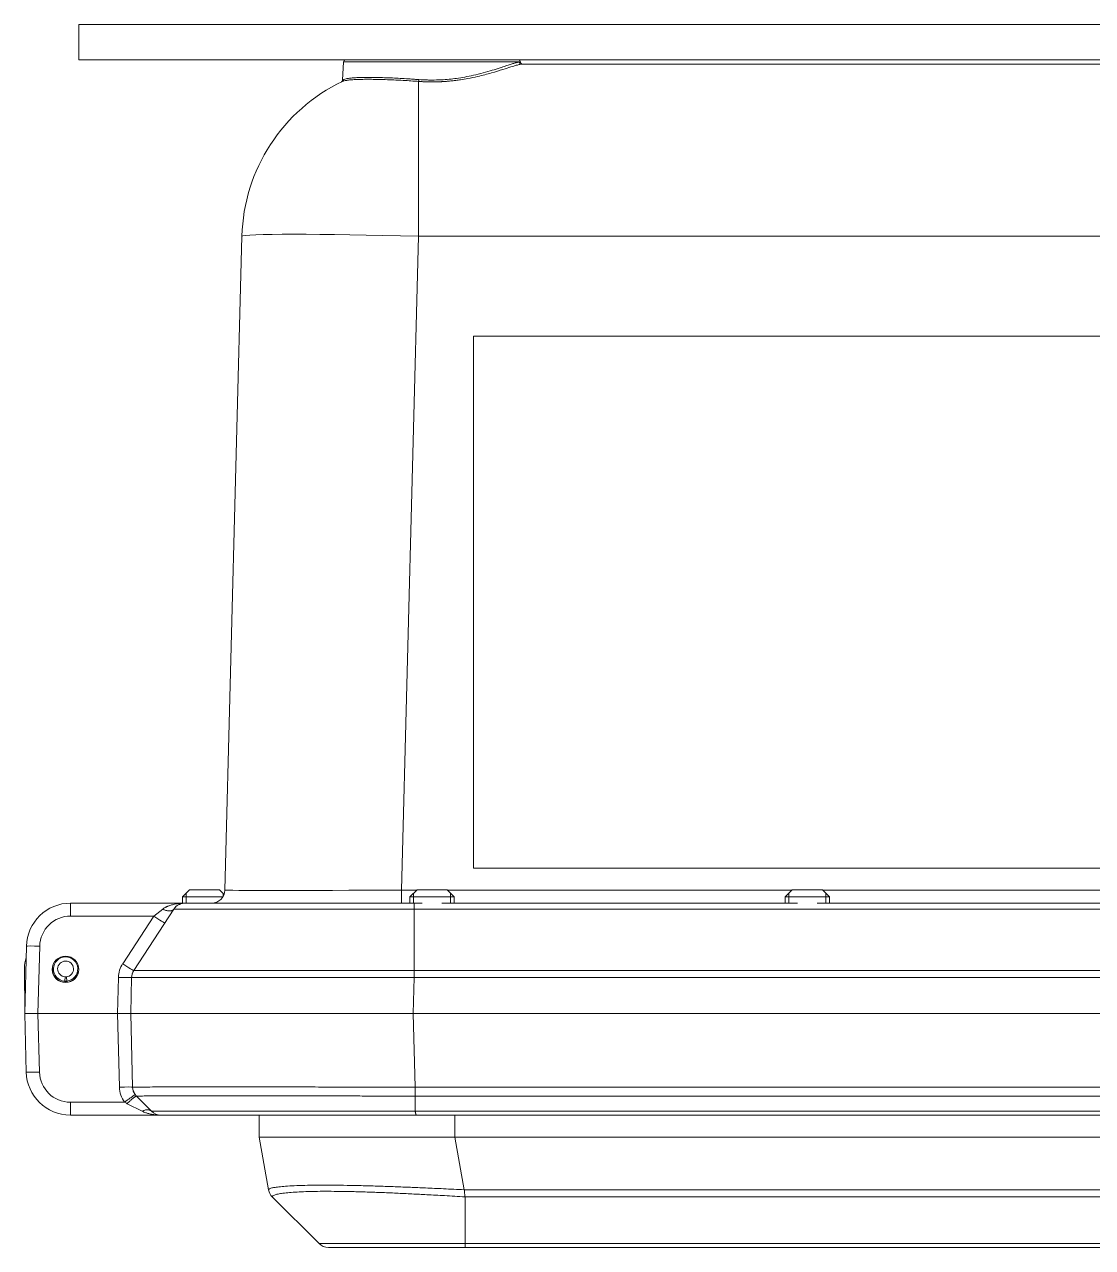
# Model space of a CAD drawing. Header units: millimetres. Extents: x -1133 to 1382, y -1174 to 1187.
# Drawn here: x -262.3 to -20.4, y -722.4 to -445.4 of the extents above; entities that cross this region are included whole.
import ezdxf

# ---------------------------------------------------------------- set-up
doc = ezdxf.new("R2010")
doc.units = ezdxf.units.MM
doc.linetypes.add('K5LT_AUXILIARY', pattern=[0])
doc.linetypes.add('K5LT_THIN', pattern=[0])

# ---------------------------------------------------------------- blocks, each defined once
blk = doc.blocks.new('U9')
at = {"color": 232, "linetype": 'K5LT_AUXILIARY', "lineweight": 18, "true_color": 0xc52b79}
for p, q in [((160.69, -516.04), (-160.63, -516.04)), ((-160.63, -516.04), (-160.63, -636.51)), ((160.69, -516.04), (160.69, -636.51)), ((160.69, -636.51), (-160.63, -636.51))]:
    blk.add_line(p, q, dxfattribs=at)
blk = doc.blocks.new('U8')
at = {"color": 7, "linetype": 'K5LT_THIN', "lineweight": 18}
for p, q in [((-250, -453.43), (-250, -445.43)), ((-250, -445.43), (250, -445.43)), ((-250, -453.43), (250, -453.43)), ((-190.24, -458.02), (-190.02, -453.91)), ((-190.24, -458.02), (-190.02, -453.91)), ((-190.02, -453.91), (-170, -453.91)), ((-170, -453.91), (-149.98, -453.91)), ((-150.2, -453.96), (-149.97, -453.96)), ((-149.97, -453.96), (-149.98, -453.91)), ((-149.97, -453.96), (-149.98, -453.91)), ((-149.7, -454.43), (149.7, -454.43)), ((-149.47, -454.43), (-149.7, -454.43)), ((-149.47, -454.43), (-149.47, -454.43)), ((-173.06, -458.33), (-173.06, -493.39)), ((-216.92, -641.51), (-213.04, -493.39)), ((-176.94, -641.51), (-173.06, -493.39)), ((-173.06, -493.39), (-7.94, -493.39)), ((-226.5, -643.03), (-224.9, -641.43)), ((-225.69, -643.03), (-225.69, -642.23)), ((-224.9, -641.43), (-218.1, -641.43)), ((-217.1, -642.44), (-218.1, -641.43)), ((-217.31, -642.23), (-217.31, -643.03)), ((-176.94, -644.43), (-176.94, -641.51)), ((-173.48, -641.51), (-176.94, -641.51)), ((-175, -643.03), (-173.4, -641.43)), ((-174.19, -643.03), (-174.19, -642.23)), ((-173.4, -641.43), (-166.6, -641.43)), ((-165, -643.03), (-166.6, -641.43)), ((-88.48, -641.51), (-166.52, -641.51)), ((-165.81, -643.03), (-165.81, -642.23)), ((-90, -643.03), (-88.4, -641.43)), ((-89.19, -643.03), (-89.19, -642.23)), ((-88.4, -641.43), (-81.6, -641.43)), ((-80, -643.03), (-81.6, -641.43)), ((-3.48, -641.51), (-81.52, -641.51)), ((-80.81, -643.03), (-80.81, -642.23)), ((-251.85, -647.35), (-251.85, -644.43)), ((-226.5, -644.43), (-251.85, -644.43)), ((-226.5, -644.48), (-226.5, -643.03)), ((-226.5, -643.03), (-217.38, -643.03)), ((-216.5, -644.43), (-225.97, -644.43)), ((-225.97, -644.43), (-174, -644.43)), ((-225.69, -644.43), (-225.69, -643.03)), ((-175, -643.03), (-165, -643.03)), ((-175, -644.43), (-175, -643.03)), ((-172.24, -644.43), (-175, -644.43)), ((-174.19, -644.43), (-174.19, -643.03)), ((-165, -644.43), (-167.76, -644.43)), ((-165.81, -644.43), (-165.81, -643.03)), ((-89.19, -644.43), (-165.81, -644.43)), ((-165, -644.43), (-165, -643.03)), ((-90, -643.03), (-80, -643.03)), ((-90, -644.43), (-90, -643.03)), ((-87.24, -644.43), (-90, -644.43)), ((-89.19, -644.43), (-89.19, -643.03)), ((-80, -644.43), (-82.76, -644.43)), ((-80.81, -644.43), (-80.81, -643.03)), ((-4.19, -644.43), (-80.81, -644.43)), ((-80, -644.43), (-80, -643.03)), ((-233.03, -647.35), (-251.85, -647.35)), ((-240.06, -658.16), (-233.03, -647.35)), ((-228.48, -645.8), (-237.55, -659.72)), ((-233.03, -647.35), (-231, -645.79)), ((-228.48, -645.79), (-228.48, -645.8)), ((-174.04, -659.72), (-174.04, -645.79)), ((174.04, -645.79), (-174.04, -645.79)), ((-261.85, -654.17), (-262.25, -669.43)), ((-258.85, -654.17), (-259.25, -669.43)), ((-262.25, -669.43), (-262.3, -659.19)), ((-253.19, -662.1), (-253.12, -661.15)), ((-252.81, -661.14), (-252.71, -662.09)), ((-241.04, -661.27), (-241.25, -669.43)), ((-238.04, -661.27), (-238.25, -669.43)), ((-238.04, -661.27), (-238.25, -669.43)), ((-174.06, -661.27), (-174.27, -669.43)), ((174.06, -661.27), (-174.06, -661.27)), ((174.04, -659.72), (-174.04, -659.72)), ((-253.19, -662.1), (-253.21, -662.35)), ((-252.71, -662.09), (-252.69, -662.34)), ((-262.25, -669.43), (-261.9, -682.69)), ((-259.25, -669.43), (-262.25, -669.43)), ((-259.25, -669.43), (-258.9, -682.69)), ((-241.25, -669.43), (-259.25, -669.43)), ((-241.25, -669.43), (-240.81, -686.1)), ((-238.25, -669.43), (-241.25, -669.43)), ((-238.25, -669.43), (-237.81, -686.1)), ((-238.25, -669.43), (-174.27, -669.43)), ((-238.25, -669.43), (-237.81, -686.1)), ((-238.25, -669.43), (-237.81, -686.1)), ((-174.27, -669.43), (-238.25, -669.43)), ((174.27, -669.43), (-174.27, -669.43)), ((-174.27, -669.43), (-173.84, -686.1)), ((174.27, -669.43), (-174.27, -669.43)), ((173.84, -686.1), (-173.84, -686.1)), ((-251.91, -689.51), (-251.91, -692.43)), ((-239.64, -689.51), (-251.91, -689.51)), ((-237.23, -687.81), (-237.21, -687.83)), ((-237.23, -687.81), (-237.21, -687.83)), ((-237.23, -687.81), (-237.21, -687.83)), ((-237.23, -687.81), (-237.21, -687.83)), ((-233.53, -691.55), (-236.94, -688.14)), ((-236.94, -688.14), (-236.94, -688.14)), ((-173.8, -688.14), (-173.8, -691.55)), ((173.8, -688.14), (-173.8, -688.14)), ((-231.41, -692.43), (-251.91, -692.43)), ((-239.06, -689.85), (-235.65, -691.55)), ((-231.41, -692.43), (-231.44, -692.43)), ((-231.41, -692.43), (-231.44, -692.43)), ((-231.43, -692.43), (-231.44, -692.43)), ((-231.43, -692.43), (-231.44, -692.43)), ((-231.41, -692.43), (-231.43, -692.43)), ((-173.57, -692.43), (-231.41, -692.43)), ((-209.12, -692.43), (-209.12, -697.43)), ((173.8, -691.55), (-173.8, -691.55)), ((173.63, -692.43), (-173.57, -692.43)), ((-164.8, -692.43), (-164.8, -697.43)), ((-209.12, -697.43), (-207.02, -709.35)), ((-209.12, -697.43), (-164.8, -697.43)), ((-164.8, -697.43), (-162.7, -709.35)), ((-164.8, -697.43), (164.8, -697.43)), ((-207.02, -709.35), (-207.02, -709.35)), ((-207.02, -709.36), (-207.02, -709.35)), ((-195.59, -721.55), (-206.18, -710.96)), ((-162.7, -709.36), (-162.7, -709.35)), ((162.7, -709.36), (-162.7, -709.36)), ((-162.53, -710.96), (-162.53, -721.55)), ((-162.53, -710.96), (-162.53, -710.96)), ((162.53, -710.96), (-162.53, -710.96)), ((-195.59, -721.55), (-195.59, -721.55)), ((-162.46, -722.43), (-193.47, -722.43)), ((-162.53, -721.55), (-162.53, -721.55)), ((162.53, -721.55), (-162.53, -721.55)), ((162.43, -722.43), (-162.46, -722.43))]:
    blk.add_line(p, q, dxfattribs=at)
blk.add_circle((-253, -659.43), 3, dxfattribs=at)
for centre, radius, start, end in [((-189.53, -453.93), 0.5, 90, 177), ((-189.53, -453.93), 0.5, 90, 177), ((-150.47, -453.93), 0.5, 3, 90), ((-150.47, -453.93), 0.5, 3, 90), ((-149.47, -453.93), 0.5, 183, 270), ((-149.47, -453.93), 0.5, 183, 270), ((-173.06, -494.43), 40, 115.5205, 178.5), ((-190.74, -458), 0.5, 295.8859, 357.0001), ((-190.74, -458), 0.5, 295.8861, 357.0003), ((-219.92, -641.43), 3, 270, 358.5), ((-251.85, -654.43), 10, 90, 178.5), ((-251.85, -654.43), 10, 90, 178.5), ((-225.97, -647.43), 3, 90, 146.9198), ((-225.97, -647.43), 3, 100.1911, 117.1168), ((-225.97, -647.43), 3, 100.1911, 117.1168), ((-251.85, -654.35), 7, 90, 178.5), ((-253.37, -659.31), 8.93, 163.0768, 179.2763), ((-252.99, -659.35), 3, 169.9889, 265.7002), ((-252.99, -659.35), 2.75, 275.7002, 265.7002), ((-252.99, -659.35), 1.8, 275.7002, 265.7002), ((-235.04, -661.43), 6, 146.9198, 178.5), ((-252.99, -659.35), 1.8, 265.7002, 275.7002), ((-252.99, -659.35), 3, 275.7002, 348.4621), ((-235.04, -661.35), 3, 146.9198, 178.5), ((-235.04, -661.35), 3, 146.9198, 178.5), ((-235.04, -661.35), 3, 146.9198, 178.5), ((-235.04, -661.35), 3, 161.6826, 169.1273), ((-235.04, -661.35), 3, 146.918, 164.2975), ((-252.99, -659.35), 3, 265.7002, 275.7002), ((-252.99, -659.35), 2.75, 265.7002, 275.7002), ((-251.91, -682.43), 10, 181.5, 270), ((-251.91, -682.43), 10, 181.5, 270), ((-251.91, -682.51), 7, 181.5, 270), ((-234.81, -685.94), 6, 181.5, 216.4712), ((-234.81, -686.02), 3, 181.5, 225), ((-234.81, -686.02), 3, 181.5, 216.4712), ((-234.81, -686.02), 3, 216.4711934773969, 216.4712130826996), ((-234.81, -686.02), 3, 217.0703, 219.2911), ((-234.81, -686.02), 3, 217.0703, 219.2911), ((-231.41, -689.43), 3, 225, 270), ((-231.41, -689.43), 3, 269.2483, 269.5528), ((-231.41, -689.43), 3, 269.2483, 269.3232), ((-231.41, -689.43), 3, 269.9464, 270), ((-204.06, -708.84), 3, 190, 225), ((-193.47, -719.43), 3, 225, 270)]:
    blk.add_arc(centre, radius, start, end, dxfattribs=at)
for centre, major_axis, ratio, start_param, end_param in [((-173.06, -494.43), (-39.99, 1.05), 0.026168, 4.713074, 6.283185), ((-176.91, -641.43), (40.02, 0.08), 0.001961, 3.141537, 4.711649), ((-233.03, -647.28), (2.51, -1.64), 0.021936, 4.726677, 6.283185), ((-258.85, -654.25), (-3, 0.08), 0.026168, 4.713074, 6.283185), ((-240.06, -658.08), (2.51, -1.64), 0.021936, 4.726677, 6.283185), ((-241.04, -661.2), (3, -0.08), 0.026168, 4.713074, 6.283185), ((-258.9, -682.62), (3, 0.08), 0.026168, 3.141593, 4.711704), ((-240.81, -686.18), (3, 0.08), 0.026168, 0, 1.570111)]:
    blk.add_ellipse(centre, major_axis=major_axis, ratio=ratio, start_param=start_param, end_param=end_param, dxfattribs=at)
for points, knots in [([(-170, -458.02), (-169.33, -458.02), (-168.02, -457.99), (-166.16, -457.85), (-164.36, -457.64), (-162.51, -457.34), (-160.49, -456.93), (-158.38, -456.4), (-156.35, -455.82), (-154.65, -455.28), (-153.3, -454.83), (-152.28, -454.49), (-151.45, -454.23), (-150.84, -454.06), (-150.44, -453.97), (-150.26, -453.96), (-150.2, -453.96)], [0, 0, 0, 0, 1.191424, 2.298711, 3.335268, 4.486764, 5.785336, 7.334847, 8.959052, 10.505724, 11.818159, 13.023418, 14.12596, 15.298223, 16.238528, 17, 17, 17, 17]), ([(-149.7, -454.43), (-149.74, -454.43), (-149.82, -454.42), (-149.92, -454.38), (-150.01, -454.33), (-150.08, -454.26), (-150.13, -454.18), (-150.18, -454.08), (-150.19, -454), (-150.2, -453.96)], [0, 0, 0, 0, 1.605962, 3.058651, 4.33905, 5.65811, 6.938451, 8.19909, 10, 10, 10, 10]), ([(-173.06, -458.33), (-173.01, -458.34), (-172.89, -458.35), (-172.67, -458.36), (-172.4, -458.38), (-172.11, -458.39), (-171.85, -458.41), (-171.6, -458.42), (-171.26, -458.43), (-170.92, -458.44), (-170.56, -458.44), (-170.35, -458.44), (-170.19, -458.45), (-170.1, -458.45), (-170.04, -458.45), (-170, -458.45), (-169.9, -458.45), (-169.79, -458.45), (-169.58, -458.44), (-169.33, -458.44), (-169.05, -458.44), (-168.82, -458.43), (-168.66, -458.42), (-168.38, -458.42), (-168.06, -458.4), (-167.54, -458.38), (-167.07, -458.35), (-166.63, -458.31), (-166.34, -458.29), (-165.95, -458.25), (-165.35, -458.19), (-164.5, -458.09), (-163.32, -457.93), (-161.65, -457.65), (-159.23, -457.14), (-156.49, -456.42), (-153.99, -455.65), (-152.15, -455.06), (-150.88, -454.66), (-150.11, -454.47), (-149.8, -454.43), (-149.7, -454.43)], [0, 0, 0, 0, 0.791542, 1.846931, 3.53528, 5.040441, 6.342872, 7.645303, 8.947734, 11.778457, 12.90326, 14.571748, 14.98887, 15.405992, 16, 16, 16, 16.261121, 16.326402, 16.554285, 16.964129, 17.075424, 17.186718, 17.406171, 17.845077, 18.06453, 18.837539, 19.148272, 19.305739, 19.620673, 20.250541, 21.001166, 22.038707, 23.649617, 25.943359, 29.6026, 33.088989, 36.049791, 38.725763, 41.226182, 43, 43, 43, 43]), ([(-190.29, -458.33), (-190.15, -458.27), (-189.78, -458.16), (-188.95, -458.03), (-187.95, -457.94), (-186.74, -457.88), (-185.35, -457.85), (-183.78, -457.85), (-182.05, -457.88), (-180.18, -457.93), (-178.14, -458.02), (-176.21, -458.12), (-174.49, -458.23), (-173.5, -458.3), (-173.06, -458.33)], [0, 0, 0, 0, 1.606926, 2.962859, 4.240487, 5.514707, 6.839854, 8.098115, 9.328722, 10.682244, 11.928269, 13.25923, 14.224628, 15, 15, 15, 15]), ([(-190.29, -458.33), (-190.26, -458.32), (-190.19, -458.28), (-190.12, -458.2), (-190.06, -458.11), (-190.03, -458.02), (-190.01, -457.95), (-190.01, -457.91)], [0, 0, 0, 0, 1.831151, 3.424646, 4.833601, 6.25502, 8, 8, 8, 8]), ([(-190.01, -457.91), (-189.88, -457.85), (-189.53, -457.74), (-188.78, -457.61), (-187.87, -457.52), (-186.8, -457.46), (-185.54, -457.43), (-184.11, -457.42), (-182.51, -457.43), (-180.78, -457.48), (-179, -457.55), (-177.19, -457.63), (-175.51, -457.73), (-174.09, -457.83), (-173.31, -457.89), (-172.98, -457.91)], [0, 0, 0, 0, 1.618585, 3.02999, 4.281, 5.562111, 6.875115, 8.180125, 9.490785, 10.823169, 12.102593, 13.285958, 14.505774, 15.395074, 16, 16, 16, 16]), ([(-173.06, -458.33), (-173.05, -458.32), (-173.04, -458.28), (-173.02, -458.2), (-173.01, -458.12), (-173, -458.02), (-172.99, -457.95), (-172.98, -457.91)], [0, 0, 0, 0, 1.717215, 3.308817, 4.717822, 6.219551, 8, 8, 8, 8]), ([(-172.98, -457.91), (-172.33, -457.96), (-171.34, -458.01), (-170.34, -458.02), (-170, -458.02)], [0, 0, 0, 0, 3.300104, 5, 5, 5, 5]), ([(-231, -645.79), (-230.9, -645.72), (-230.72, -645.6), (-230.46, -645.44), (-230.24, -645.32), (-230.04, -645.23), (-229.84, -645.14), (-229.62, -645.05), (-229.34, -644.95), (-228.98, -644.83), (-228.56, -644.72), (-228.07, -644.62), (-227.56, -644.54), (-227.03, -644.48), (-226.68, -644.45), (-226.5, -644.44)], [0, 0, 0, 0, 1.146921, 2.157567, 2.997382, 3.689579, 4.370434, 5.136394, 6.123673, 7.379686, 8.904229, 10.584097, 12.385591, 14.206299, 16, 16, 16, 16]), ([(-228.3, -645.54), (-228.22, -645.44), (-228.14, -645.36), (-227.96, -645.19), (-227.87, -645.11), (-227.67, -644.96), (-227.57, -644.89), (-227.35, -644.77), (-227.24, -644.71), (-227.01, -644.61), (-226.89, -644.57), (-226.68, -644.52), (-226.59, -644.5), (-226.5, -644.48)], [0, 0, 0, 0, 3.158724, 3.158724, 6.612589, 6.612589, 10.333854, 10.333854, 14.292817, 14.292817, 18.446823, 18.446823, 21.523023, 21.523023, 21.523023, 21.523023]), ([(-227.35, -644.77), (-227.29, -644.74), (-227.23, -644.71), (-227.1, -644.65), (-227.03, -644.63), (-226.9, -644.58), (-226.84, -644.56), (-226.71, -644.52), (-226.64, -644.51), (-226.55, -644.49), (-226.53, -644.48), (-226.5, -644.48)], [0, 0, 0, 0, 3.6, 3.6, 7.2, 7.2, 10.8, 10.8, 14.4, 14.4, 15.839676, 15.839676, 15.839676, 15.839676]), ([(-227.34, -644.76), (-227.28, -644.73), (-227.22, -644.7), (-227.1, -644.65), (-227.03, -644.63), (-226.9, -644.58), (-226.84, -644.56), (-226.71, -644.52), (-226.64, -644.51), (-226.55, -644.49), (-226.53, -644.48), (-226.5, -644.48)], [0.328842, 0.328842, 0.328842, 0.328842, 3.6, 3.6, 7.2, 7.2, 10.8, 10.8, 14.4, 14.4, 15.839676, 15.839676, 15.839676, 15.839676]), ([(-227.34, -644.76), (-227.26, -644.72), (-227.18, -644.69), (-227.02, -644.62), (-226.94, -644.59), (-226.78, -644.54), (-226.7, -644.52), (-226.58, -644.49), (-226.54, -644.49), (-226.5, -644.48)], [0, 0, 0, 0, 3.4, 3.4, 6.8, 6.8, 10.2, 10.2, 11.89869, 11.89869, 11.89869, 11.89869]), ([(-227.34, -644.76), (-227.26, -644.72), (-227.18, -644.69), (-227.02, -644.62), (-226.94, -644.59), (-226.78, -644.54), (-226.7, -644.52), (-226.58, -644.49), (-226.54, -644.49), (-226.5, -644.48)], [0, 0, 0, 0, 3.4, 3.4, 6.8, 6.8, 10.2, 10.2, 11.89869, 11.89869, 11.89869, 11.89869]), ([(-227.34, -644.76), (-227.27, -644.73), (-227.2, -644.69), (-227.01, -644.61), (-226.89, -644.57), (-226.68, -644.52), (-226.59, -644.5), (-226.5, -644.48)], [11.8018, 11.8018, 11.8018, 11.8018, 14.292817, 14.292817, 18.446823, 18.446823, 21.523023, 21.523023, 21.523023, 21.523023]), ([(-174, -644.43), (-174.01, -644.43), (-174.01, -644.45), (-174.02, -644.55), (-174.02, -644.68), (-174.02, -644.85), (-174.03, -645.07), (-174.03, -645.32), (-174.03, -645.57), (-174.04, -645.73), (-174.04, -645.79)], [0, 0, 0, 0, 1.723106, 3.225388, 4.566299, 5.937955, 7.363726, 8.860464, 10.080345, 11, 11, 11, 11]), ([(-228.48, -645.8), (-228.52, -645.86), (-228.62, -645.96), (-228.8, -646.08), (-229.01, -646.15), (-229.24, -646.19), (-229.5, -646.19), (-229.79, -646.17), (-230.09, -646.11), (-230.4, -646.03), (-230.7, -645.92), (-230.9, -645.84), (-231, -645.79)], [0, 0, 0, 0, 1.604983, 3.004248, 4.24727, 5.518038, 6.829501, 8.119738, 9.419913, 10.687238, 11.883745, 13, 13, 13, 13]), ([(-228.48, -645.8), (-228.46, -645.79), (-228.42, -645.79), (-228.37, -645.79), (-228.33, -645.79), (-228.27, -645.79), (-228.21, -645.79), (-228.14, -645.79), (-228.06, -645.79), (-227.95, -645.79), (-227.79, -645.79), (-227.53, -645.79), (-227.08, -645.79), (-226.32, -645.78), (-225.1, -645.78), (-223.28, -645.78), (-220.73, -645.78), (-217.45, -645.78), (-213.54, -645.78), (-209.16, -645.78), (-204.48, -645.78), (-199.65, -645.78), (-194.93, -645.78), (-190.61, -645.78), (-186.73, -645.79), (-183.4, -645.79), (-180.58, -645.79), (-178.7, -645.79), (-177.49, -645.79), (-176.74, -645.79), (-175.95, -645.79), (-175.18, -645.79), (-174.53, -645.79), (-174.17, -645.79), (-174.04, -645.79)], [0, 0, 0, 0, 0.442418, 0.896667, 1.320574, 1.729862, 2.063151, 2.360104, 2.651582, 2.986448, 3.386853, 3.965251, 4.867408, 6.119237, 7.732914, 9.687358, 11.951467, 14.413461, 16.899135, 19.37457, 21.79817, 24.10892, 26.30248, 28.207395, 29.760012, 31.258856, 32.384527, 33.262353, 33.584841, 33.877068, 34.175261, 34.548716, 34.835705, 35, 35, 35, 35]), ([(-238.04, -661.27), (-238.04, -661.27), (-237.66, -661.27), (-236.12, -661.27), (-233.92, -661.27), (-231.07, -661.27), (-227.47, -661.26), (-223.19, -661.26), (-218.33, -661.26), (-212.91, -661.26), (-207.01, -661.27), (-200.71, -661.27), (-194.13, -661.27), (-187.4, -661.27), (-180.7, -661.27), (-176.25, -661.27), (-174.06, -661.27)], [0, 0, 0, 0, 1.491667, 2.791831, 3.948362, 5.131958, 6.34848, 7.548236, 8.752123, 9.955433, 11.156827, 12.35861, 13.562398, 14.740746, 15.887537, 17, 17, 17, 17]), ([(-237.55, -659.72), (-237.55, -659.72), (-237.19, -659.72), (-235.74, -659.72), (-233.63, -659.72), (-230.85, -659.72), (-227.34, -659.72), (-223.14, -659.72), (-218.35, -659.72), (-213.01, -659.72), (-207.2, -659.72), (-200.95, -659.72), (-194.14, -659.72), (-187.1, -659.72), (-180.28, -659.72), (-176.01, -659.72), (-174.04, -659.72)], [0, 0, 0, 0, 1.454591, 2.725809, 3.869878, 5.045859, 6.263569, 7.461755, 8.665546, 9.867273, 11.069389, 12.270798, 13.482504, 14.814178, 15.99106, 17, 17, 17, 17]), ([(-174.06, -661.27), (-174.05, -660.99), (-174.05, -660.57), (-174.04, -660.06), (-174.04, -659.83), (-174.04, -659.72)], [0, 0, 0, 0, 3.143748, 4.527092, 6, 6, 6, 6]), ([(-173.84, -686.1), (-175.94, -686.1), (-180, -686.09), (-186.06, -686.09), (-192.05, -686.08), (-198.23, -686.07), (-204.43, -686.07), (-210.47, -686.06), (-216.08, -686.06), (-221.17, -686.06), (-225.67, -686.06), (-229.54, -686.07), (-232.7, -686.07), (-235.21, -686.08), (-236.86, -686.09), (-237.67, -686.09), (-237.81, -686.1), (-237.81, -686.1)], [0, 0, 0, 0, 1.124827, 2.183004, 3.286506, 4.434029, 5.698875, 6.967637, 8.241936, 9.515482, 10.790144, 12.063077, 13.341522, 14.590696, 15.978647, 17.103632, 18, 18, 18, 18]), ([(-173.84, -686.1), (-173.83, -686.26), (-173.83, -686.54), (-173.82, -686.94), (-173.82, -687.31), (-173.81, -687.64), (-173.81, -687.92), (-173.81, -688.08), (-173.8, -688.14)], [0, 0, 0, 0, 1.830242, 3.423108, 4.864875, 6.477232, 7.884365, 9, 9, 9, 9]), ([(-239.64, -689.51), (-239.52, -689.42), (-239.28, -689.25), (-238.96, -689.01), (-238.58, -688.73), (-238.23, -688.49), (-237.93, -688.27), (-237.73, -688.13), (-237.57, -688.02), (-237.44, -687.93), (-237.33, -687.86), (-237.27, -687.82), (-237.24, -687.81), (-237.23, -687.8), (-237.23, -687.81)], [0, 0, 0, 0, 1.483875, 2.777223, 3.950953, 6.36412, 7.5506, 8.747965, 9.952124, 11.049564, 12.047353, 13.517652, 14.045538, 15, 15, 15, 15]), ([(-239.06, -689.85), (-238.95, -689.74), (-238.74, -689.54), (-238.46, -689.28), (-238.21, -689.05), (-237.99, -688.85), (-237.77, -688.67), (-237.58, -688.51), (-237.4, -688.37), (-237.24, -688.27), (-237.12, -688.19), (-237.03, -688.15), (-236.97, -688.13), (-236.94, -688.14), (-236.94, -688.14)], [0, 0, 0, 0, 1.573361, 2.944366, 4.134738, 5.333224, 6.560243, 7.792267, 9.063237, 10.321302, 11.568178, 12.767121, 13.911033, 15, 15, 15, 15]), ([(-173.8, -688.14), (-175.39, -688.14), (-178.4, -688.14), (-182.77, -688.12), (-186.94, -688.11), (-191.47, -688.1), (-196.64, -688.09), (-202.44, -688.08), (-208.31, -688.08), (-213.93, -688.07), (-219.05, -688.07), (-223.65, -688.07), (-227.63, -688.08), (-230.95, -688.09), (-233.49, -688.1), (-235.29, -688.11), (-236.35, -688.12), (-236.85, -688.13), (-236.94, -688.14), (-236.94, -688.14)], [0, 0, 0, 0, 0.963142, 1.827137, 2.653101, 3.520683, 4.648346, 5.946129, 7.347713, 8.741446, 10.145698, 11.54647, 12.953266, 14.351033, 15.743149, 17.00259, 18.230379, 19.192897, 20, 20, 20, 20]), ([(-233.53, -691.55), (-233.59, -691.49), (-233.73, -691.39), (-233.96, -691.29), (-234.19, -691.23), (-234.45, -691.22), (-234.73, -691.24), (-235.02, -691.31), (-235.33, -691.41), (-235.54, -691.5), (-235.65, -691.55)], [0, 0, 0, 0, 1.636824, 3.064064, 4.335213, 5.639759, 6.988987, 8.290902, 9.631668, 11, 11, 11, 11]), ([(-235.65, -691.55), (-235.51, -691.62), (-235.25, -691.74), (-234.86, -691.89), (-234.51, -692), (-234.14, -692.1), (-233.73, -692.2), (-233.25, -692.29), (-232.7, -692.37), (-232.08, -692.42), (-231.64, -692.43), (-231.41, -692.43)], [0, 0, 0, 0, 1.239477, 2.345412, 3.355696, 4.316118, 5.476782, 6.834283, 8.340795, 10.065298, 12, 12, 12, 12]), ([(-173.8, -691.55), (-174.53, -691.56), (-175.85, -691.57), (-177.59, -691.57), (-178.96, -691.56), (-180.03, -691.56), (-180.99, -691.55), (-181.93, -691.55), (-182.95, -691.55), (-184.23, -691.55), (-185.9, -691.55), (-188.05, -691.55), (-190.51, -691.55), (-193.15, -691.55), (-195.88, -691.55), (-198.98, -691.55), (-202.69, -691.55), (-207.13, -691.55), (-211.93, -691.55), (-216.66, -691.55), (-220.95, -691.55), (-224.58, -691.55), (-227.44, -691.55), (-229.51, -691.55), (-230.93, -691.55), (-231.83, -691.55), (-232.4, -691.55), (-232.77, -691.55), (-233.01, -691.55), (-233.18, -691.55), (-233.29, -691.55), (-233.37, -691.55), (-233.43, -691.55), (-233.47, -691.55), (-233.49, -691.56), (-233.51, -691.56), (-233.52, -691.55), (-233.53, -691.55)], [0, 0, 0, 0, 0.8981, 1.636364, 2.151741, 2.567151, 2.934069, 3.310589, 3.709678, 4.193341, 4.880993, 5.780962, 6.867264, 7.980262, 9.142067, 10.406263, 12.070995, 14.184984, 16.694619, 19.325471, 21.993188, 24.62167, 27.020976, 29.18333, 30.93111, 32.341759, 33.365561, 34.205043, 34.88576, 35.457427, 35.895638, 36.298719, 36.66667, 37.064362, 37.50188, 37.827035, 38, 38, 38, 38]), ([(-173.57, -692.43), (-173.58, -692.43), (-173.6, -692.41), (-173.64, -692.31), (-173.68, -692.19), (-173.71, -692.05), (-173.74, -691.91), (-173.77, -691.78), (-173.79, -691.66), (-173.8, -691.59), (-173.8, -691.55)], [0, 0, 0, 0, 2.223565, 4.15155, 5.825603, 7.276423, 8.50401, 9.502201, 10.334197, 11, 11, 11, 11]), ([(-162.7, -709.35), (-164.27, -709.27), (-167.22, -709.13), (-171.29, -708.94), (-174.94, -708.79), (-178.46, -708.65), (-182.06, -708.52), (-185.69, -708.42), (-189.19, -708.34), (-192.48, -708.3), (-195.5, -708.3), (-198.26, -708.33), (-200.7, -708.41), (-202.75, -708.51), (-204.38, -708.64), (-205.52, -708.79), (-206.25, -708.93), (-206.69, -709.06), (-206.92, -709.17), (-207.01, -709.27), (-207.02, -709.33), (-207.02, -709.35)], [0, 0, 0, 0, 1.487081, 2.782128, 3.879408, 5.017639, 6.2531, 7.544856, 8.883128, 10.177215, 11.513782, 12.862599, 14.225778, 15.606791, 16.931756, 18.193647, 19.226218, 20.09668, 20.9092, 21.54364, 22, 22, 22, 22]), ([(-162.53, -710.96), (-164.08, -710.87), (-166.98, -710.69), (-170.99, -710.47), (-174.64, -710.28), (-178.15, -710.11), (-181.7, -709.96), (-185.18, -709.84), (-188.47, -709.75), (-191.49, -709.71), (-194.15, -709.69), (-196.53, -709.71), (-198.67, -709.77), (-200.63, -709.85), (-202.36, -709.97), (-203.8, -710.13), (-204.96, -710.32), (-205.73, -710.52), (-206.13, -710.75), (-206.2, -710.89), (-206.18, -710.96)], [0, 0, 0, 0, 1.413567, 2.640339, 3.693098, 4.81894, 5.994914, 7.187319, 8.397705, 9.561889, 10.692206, 11.726808, 12.81617, 13.93119, 15.090678, 16.294899, 17.483521, 18.784014, 19.9235, 21, 21, 21, 21]), ([(-162.7, -709.36), (-162.69, -709.51), (-162.66, -709.8), (-162.62, -710.2), (-162.59, -710.53), (-162.56, -710.77), (-162.54, -710.91), (-162.53, -710.96)], [0, 0, 0, 0, 2.059821, 3.878697, 5.635225, 7.017568, 8, 8, 8, 8]), ([(-162.53, -721.55), (-162.86, -721.55), (-163.46, -721.55), (-164.31, -721.55), (-165.07, -721.55), (-165.79, -721.55), (-166.55, -721.55), (-167.48, -721.55), (-168.6, -721.55), (-169.84, -721.55), (-171.08, -721.55), (-172.31, -721.55), (-173.55, -721.55), (-174.89, -721.55), (-176.43, -721.55), (-178.31, -721.55), (-180.55, -721.55), (-183.01, -721.55), (-185.47, -721.55), (-187.64, -721.55), (-189.38, -721.55), (-190.69, -721.55), (-191.68, -721.55), (-192.46, -721.55), (-193.06, -721.55), (-193.53, -721.55), (-193.91, -721.55), (-194.26, -721.55), (-194.55, -721.55), (-194.8, -721.55), (-194.98, -721.55), (-195.11, -721.55), (-195.21, -721.55), (-195.29, -721.55), (-195.36, -721.55), (-195.43, -721.55), (-195.49, -721.55), (-195.55, -721.55), (-195.58, -721.55), (-195.59, -721.55)], [0, 0, 0, 0, 0.754182, 1.429529, 2.02969, 2.554664, 3.126957, 3.843808, 4.77745, 5.809715, 6.839715, 7.805836, 8.840171, 9.942718, 11.224217, 12.840513, 14.938972, 17.415264, 20.055951, 22.738072, 25.004076, 26.853961, 28.412501, 29.800042, 31.057763, 31.95691, 32.904177, 33.790534, 34.731323, 35.56443, 36.270313, 36.805313, 37.243121, 37.668811, 38.127951, 38.62245, 39.226782, 39.685966, 40, 40, 40, 40]), ([(-162.46, -722.43), (-162.47, -722.43), (-162.48, -722.41), (-162.49, -722.32), (-162.5, -722.18), (-162.52, -722), (-162.53, -721.79), (-162.53, -721.63), (-162.53, -721.55)], [0, 0, 0, 0, 1.786115, 3.339255, 4.739621, 6.326194, 7.773054, 9, 9, 9, 9])]:
    blk.add_open_spline(points, degree=3, knots=knots, dxfattribs=at)
for points in [[(-190.24, -458.02), (-190.24, -458.02), (-190.22, -458.01), (-190.15, -457.98), (-190.06, -457.93), (-190.01, -457.91)], [(-239.64, -689.51), (-239.54, -689.57), (-239.35, -689.68), (-239.15, -689.79), (-239.06, -689.85)]]:
    blk.add_open_spline(points, degree=3, dxfattribs=at)
blk.add_blockref('U9', (0, 0))

msp = doc.modelspace()

# ---------------------------------------------------------------- block references
msp.add_blockref('U8', (0, 0))

doc.saveas('drawing.dxf')
